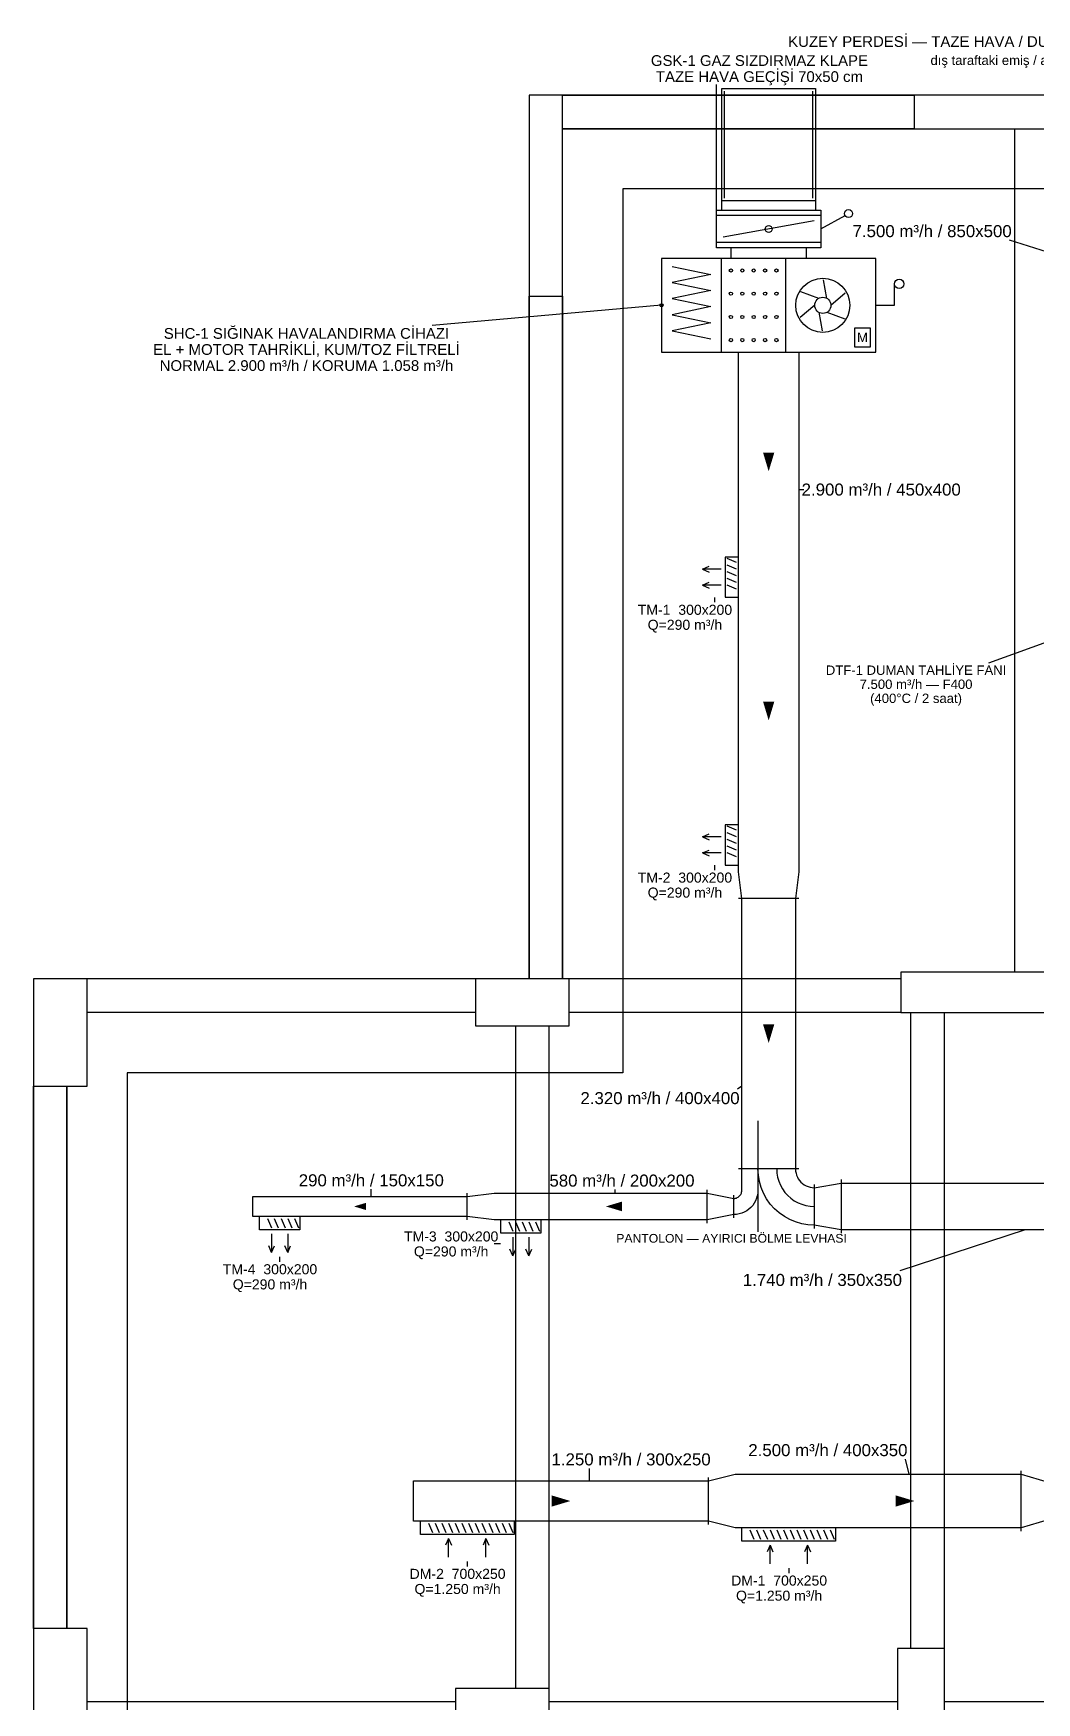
# Model space of a CAD drawing. Header units: centimetres. Extents: x 16951 to 24726, y -35407 to -32234.
# Drawn here: x 23236 to 23985, y -33481 to -32234 of the extents above; entities that cross this region are included whole.
import ezdxf
from ezdxf.enums import TextEntityAlignment as Align

# ---------------------------------------------------------------- set-up
doc = ezdxf.new("R2010")
doc.units = ezdxf.units.CM
for name, color, linetype in [('ROTAS-HAV-CIHAZ', 6, 'Continuous'), ('ROTAS-HAV-DUMAN', 1, 'Continuous'), ('ROTAS-HAV-GECIS', 2, 'Continuous'), ('ROTAS-HAV-MENFEZ', 7, 'Continuous'), ('ROTAS-HAV-OK', 7, 'Continuous'), ('ROTAS-HAV-TAZE-HAVA', 3, 'Continuous'), ('ROTAS-HAV-YAZI', 7, 'Continuous'), ('ROTAS-MIMARI', 8, 'Continuous'), ('ROTAS-MIMARI-KOLON', 8, 'Continuous')]:
    doc.layers.add(name, color=color, linetype=linetype)
doc.styles.add('ROTAS', font='arial.ttf')

msp = doc.modelspace()

# ---------------------------------------------------------------- linework, layer by layer
at = {"layer": 'ROTAS-HAV-CIHAZ'}
for p, q in [((23824, -32370), (23746, -32370)), ((23819, -32374), (23751, -32386)), ((23824, -32380), (23842, -32370)), ((23824, -32390), (23746, -32390)), ((23749.8, -32472), (23749.8, -32402)), ((23797.8, -32472), (23797.8, -32402)), ((23828.4, -32431.8), (23825.9, -32417.9)), ((23705, -32437), (23533.8, -32452)), ((23819.4, -32437), (23808.6, -32446.2)), ((23822.4, -32431.8), (23809, -32427)), ((23831.4, -32437), (23842.2, -32427.8)), ((23822.4, -32442.2), (23824.9, -32456.1)), ((23828.4, -32442.2), (23841.8, -32447)), ((24002, -32685), (23949.1, -32704.2))]:
    msp.add_line(p, q, dxfattribs=at)
for points in [[(23824, -32366), (23824, -32394), (23746, -32394), (23746, -32366)], [(23705, -32472), (23865, -32472), (23865, -32402), (23705, -32402)], [(23849, -32468), (23861, -32468), (23861, -32454), (23849, -32454)]]:
    msp.add_lwpolyline(points, close=True, dxfattribs=at)
for points in [[(23713, -32408), (23741.8, -32414), (23713, -32420), (23741.8, -32426), (23713, -32432), (23741.8, -32438), (23713, -32444), (23741.8, -32450), (23713, -32456), (23741.8, -32462)], [(23865, -32437), (23879, -32437), (23879, -32421)]]:
    msp.add_lwpolyline(points, dxfattribs=at)
for centre, radius in [((23844.6, -32368.5), 3), ((23785, -32380), 2.5), ((23756.8, -32411), 1.2), ((23765.3, -32411), 1.2), ((23773.8, -32411), 1.2), ((23782.3, -32411), 1.2), ((23790.8, -32411), 1.2), ((23825.4, -32437), 20.2), ((23882.5, -32421), 3.5), ((23705, -32437), 1.2), ((23756.8, -32428.3), 1.2), ((23765.3, -32428.3), 1.2), ((23773.8, -32428.3), 1.2), ((23782.3, -32428.3), 1.2), ((23790.8, -32428.3), 1.2), ((23825.4, -32437), 6.05), ((23756.8, -32445.7), 1.2), ((23765.3, -32445.7), 1.2), ((23773.8, -32445.7), 1.2), ((23782.3, -32445.7), 1.2), ((23790.8, -32445.7), 1.2), ((23756.8, -32463), 1.2), ((23765.3, -32463), 1.2), ((23773.8, -32463), 1.2), ((23782.3, -32463), 1.2), ((23790.8, -32463), 1.2)]:
    msp.add_circle(centre, radius, dxfattribs=at)
at = {"layer": 'ROTAS-HAV-DUMAN'}
for p, q in [((24092.5, -32429.1), (23964.8, -32388.3)), ((23651.2, -33315), (23651.2, -33305.6)), ((23889.9, -33310), (23887, -33298.8))]:
    msp.add_line(p, q, dxfattribs=at)
for points in [[(23760, -33310), (23800, -33310), (23973.5, -33310), (23993.5, -33316), (23995.1, -33315.9), (23996.6, -33315.6), (23998.1, -33315.2), (23999.6, -33314.6), (24000.9, -33313.9), (24002.2, -33312.9), (24003.4, -33311.9), (24004.4, -33310.7), (24005.4, -33309.4), (24006.1, -33308.1), (24006.7, -33306.6), (24007.1, -33305.1), (24007.4, -33303.6), (24007.5, -33302), (24007.5, -33273), (24007.5, -33127.5)], [(23993.5, -33344), (23973.5, -33350), (23800, -33350), (23760, -33350), (23740, -33345), (23520, -33345), (23520, -33315), (23740, -33315), (23760, -33310)], [(23973.5, -33352.5), (23973.5, -33307.5)], [(23740, -33347.5), (23740, -33312.5)]]:
    msp.add_lwpolyline(points, dxfattribs=at)
at = {"layer": 'ROTAS-HAV-GECIS'}
for p, q in [((23746, -32366), (23746, -32272.2)), ((23752, -32357), (23752, -32277)), ((23818, -32357), (23818, -32277))]:
    msp.add_line(p, q, dxfattribs=at)
msp.add_lwpolyline([(23750, -32359), (23750, -32275), (23820, -32275), (23820, -32359)], close=True, dxfattribs=at)
at = {"layer": 'ROTAS-HAV-MENFEZ'}
for p, q in [((23735.5, -32634), (23740.5, -32631.8)), ((23749.5, -32634), (23735.5, -32634)), ((23735.5, -32634), (23740.5, -32636.2)), ((23761, -32629), (23754, -32626)), ((23761, -32634), (23754, -32631)), ((23761, -32639), (23754, -32636)), ((23735.5, -32646), (23740.5, -32643.8)), ((23749.5, -32646), (23735.5, -32646)), ((23735.5, -32646), (23740.5, -32648.2)), ((23761, -32644), (23754, -32641)), ((23761, -32649), (23754, -32646)), ((23735.5, -32834), (23740.5, -32831.8)), ((23749.5, -32834), (23735.5, -32834)), ((23735.5, -32834), (23740.5, -32836.2)), ((23761, -32829), (23754, -32826)), ((23761, -32834), (23754, -32831)), ((23761, -32839), (23754, -32836)), ((23735.5, -32846), (23740.5, -32843.8)), ((23749.5, -32846), (23735.5, -32846)), ((23735.5, -32846), (23740.5, -32848.2)), ((23761, -32844), (23754, -32841)), ((23761, -32849), (23754, -32846)), ((23411, -33119), (23414, -33126)), ((23416, -33119), (23419, -33126)), ((23421, -33119), (23424, -33126)), ((23426, -33119), (23429, -33126)), ((23431, -33119), (23434, -33126)), ((23591, -33121.5), (23594, -33128.5)), ((23596, -33121.5), (23599, -33128.5)), ((23601, -33121.5), (23604, -33128.5)), ((23606, -33121.5), (23609, -33128.5)), ((23611, -33121.5), (23614, -33128.5)), ((23414, -33130.5), (23414, -33144.5)), ((23426, -33130.5), (23426, -33144.5)), ((23594, -33133), (23594, -33147)), ((23606, -33133), (23606, -33147)), ((23414, -33144.5), (23411.8, -33139.5)), ((23414, -33144.5), (23416.2, -33139.5)), ((23426, -33144.5), (23423.8, -33139.5)), ((23426, -33144.5), (23428.2, -33139.5)), ((23594, -33147), (23591.8, -33142)), ((23594, -33147), (23596.2, -33142)), ((23606, -33147), (23603.8, -33142)), ((23606, -33147), (23608.2, -33142)), ((23531, -33346.5), (23534, -33353.5)), ((23536, -33346.5), (23539, -33353.5)), ((23541, -33346.5), (23544, -33353.5)), ((23546, -33346.5), (23549, -33353.5)), ((23551, -33346.5), (23554, -33353.5)), ((23556, -33346.5), (23559, -33353.5)), ((23561, -33346.5), (23564, -33353.5)), ((23566, -33346.5), (23569, -33353.5)), ((23571, -33346.5), (23574, -33353.5)), ((23576, -33346.5), (23579, -33353.5)), ((23581, -33346.5), (23584, -33353.5)), ((23586, -33346.5), (23589, -33353.5)), ((23591, -33346.5), (23594, -33353.5)), ((23546, -33358), (23543.8, -33363)), ((23546, -33372), (23546, -33358)), ((23546, -33358), (23548.2, -33363)), ((23574, -33358), (23571.8, -33363)), ((23574, -33372), (23574, -33358)), ((23574, -33358), (23576.2, -33363)), ((23771, -33351.5), (23774, -33358.5)), ((23776, -33351.5), (23779, -33358.5)), ((23781, -33351.5), (23784, -33358.5)), ((23786, -33351.5), (23789, -33358.5)), ((23791, -33351.5), (23794, -33358.5)), ((23796, -33351.5), (23799, -33358.5)), ((23801, -33351.5), (23804, -33358.5)), ((23806, -33351.5), (23809, -33358.5)), ((23811, -33351.5), (23814, -33358.5)), ((23816, -33351.5), (23819, -33358.5)), ((23821, -33351.5), (23824, -33358.5)), ((23826, -33351.5), (23829, -33358.5)), ((23831, -33351.5), (23834, -33358.5)), ((23786, -33363), (23783.8, -33368)), ((23786, -33377), (23786, -33363)), ((23786, -33363), (23788.2, -33368)), ((23814, -33363), (23811.8, -33368)), ((23814, -33377), (23814, -33363)), ((23814, -33363), (23816.2, -33368))]:
    msp.add_line(p, q, dxfattribs=at)
for points in [[(23762.5, -32625), (23752.5, -32625), (23752.5, -32655), (23762.5, -32655)], [(23762.5, -32825), (23752.5, -32825), (23752.5, -32855), (23762.5, -32855)], [(23435, -33117.5), (23435, -33127.5), (23405, -33127.5), (23405, -33117.5)], [(23615, -33120), (23615, -33130), (23585, -33130), (23585, -33120)], [(23595, -33345), (23595, -33355), (23525, -33355), (23525, -33345)], [(23835, -33350), (23835, -33360), (23765, -33360), (23765, -33350)]]:
    msp.add_lwpolyline(points, dxfattribs=at)
at = {"layer": 'ROTAS-HAV-OK'}
for points in [[(23785, -32561), (23789.2, -32547), (23780.8, -32547)], [(23785, -32747), (23789.2, -32733), (23780.8, -32733)], [(23785, -32988), (23789.2, -32974), (23780.8, -32974)], [(23475.5, -33110), (23484.5, -33112.7), (23484.5, -33107.3)], [(23663.5, -33110), (23675.5, -33113.6), (23675.5, -33106.4)], [(23637, -33330), (23623, -33325.8), (23623, -33334.2)], [(23893.8, -33330), (23879.8, -33325.8), (23879.8, -33334.2)]]:
    msp.add_solid(points, dxfattribs=at)
at = {"layer": 'ROTAS-HAV-TAZE-HAVA'}
for p, q in [((23807.5, -32574.6), (23811.2, -32574.6)), ((23765, -33020.2), (23761.7, -33022.4)), ((23488.4, -33102.5), (23488.4, -33097.2)), ((23670.3, -33100), (23670.3, -33097.4)), ((23777, -33098), (23777, -33128.9)), ((23976.4, -33127.5), (23882.9, -33158.1))]:
    msp.add_line(p, q, dxfattribs=at)
for points in [[(23750, -32366), (23750, -32359)], [(23820, -32359), (23820, -32366)], [(23757, -32402), (23757, -32394)], [(23813, -32394), (23813, -32402)], [(23739, -33100), (23759, -33104), (23759.7, -33104), (23760.3, -33103.8), (23761, -33103.7), (23761.6, -33103.4), (23762.2, -33103.1), (23762.7, -33102.7), (23763.2, -33102.2), (23763.7, -33101.7), (23764.1, -33101.2), (23764.4, -33100.6), (23764.7, -33100), (23764.8, -33099.3), (23765, -33098.7), (23765, -33098), (23765, -33082), (23765, -32880), (23762.5, -32860), (23762.5, -32840), (23762.5, -32640), (23762.5, -32472)], [(23807.5, -32472), (23807.5, -32640), (23807.5, -32840), (23807.5, -32860), (23805, -32880), (23805, -33082), (23805.1, -33083.6), (23805.4, -33085.1), (23805.8, -33086.6), (23806.4, -33088.1), (23807.1, -33089.4), (23808.1, -33090.7), (23809.1, -33091.9), (23810.3, -33092.9), (23811.6, -33093.9), (23812.9, -33094.6), (23814.4, -33095.2), (23815.9, -33095.6), (23817.4, -33095.9), (23819, -33096), (23839, -33092.5), (24180, -33092.5)], [(23807.5, -32880), (23762.5, -32880)], [(23777, -33046), (23777, -33082)], [(24180, -33127.5), (23839, -33127.5), (23819, -33124), (23814.3, -33123.7), (23809.7, -33122.9), (23805.1, -33121.6), (23800.8, -33119.8), (23796.7, -33117.6), (23792.8, -33114.8), (23789.3, -33111.7), (23786.2, -33108.2), (23783.4, -33104.3), (23781.2, -33100.2), (23779.4, -33095.9), (23778.1, -33091.3), (23777.3, -33086.7), (23777, -33082), (23777, -33098), (23776.9, -33100), (23776.5, -33102), (23776, -33103.9), (23775.2, -33105.8), (23774.2, -33107.6), (23773.1, -33109.2), (23771.7, -33110.7), (23770.2, -33112.1), (23768.6, -33113.2), (23766.8, -33114.2), (23764.9, -33115), (23763, -33115.5), (23761, -33115.9), (23759, -33116), (23739, -33120), (23600, -33120), (23580, -33120), (23560, -33117.5), (23400, -33117.5), (23400, -33102.5), (23560, -33102.5), (23580, -33100), (23600, -33100), (23739, -33100)], [(23777, -33082), (23762.5, -33082)], [(23791, -33082), (23777, -33082)], [(23791, -33082), (23791.2, -33085.1), (23791.7, -33088.2), (23792.6, -33091.2), (23793.8, -33094.1), (23795.3, -33096.9), (23797.1, -33099.5), (23799.2, -33101.8), (23801.5, -33103.9), (23804.1, -33105.7), (23806.9, -33107.2), (23809.8, -33108.4), (23812.8, -33109.3), (23815.9, -33109.8), (23819, -33110)], [(23807.5, -33082), (23791, -33082)], [(23739, -33122.5), (23739, -33097.5)], [(23819, -33093.5), (23819, -33110)], [(23839, -33090), (23839, -33130)], [(23560, -33120), (23560, -33100)], [(23759, -33118.5), (23759, -33101.5)], [(23819, -33110), (23819, -33126.5)]]:
    msp.add_lwpolyline(points, dxfattribs=at)
at = {"layer": 'ROTAS-HAV-YAZI'}
for p, q in [((23744.5, -32655.1), (23744.5, -32658.8)), ((23744.5, -32855.1), (23744.5, -32858.8)), ((23420, -33147.6), (23420, -33151.3)), ((23584.9, -33138), (23580.2, -33138)), ((23560, -33375.1), (23560, -33378.8)), ((23800, -33380.1), (23800, -33383.8))]:
    msp.add_line(p, q, dxfattribs=at)
at = {"layer": 'ROTAS-MIMARI'}
for points in [[(23893.7, -32280.1), (23631.2, -32280.1)], [(23893.7, -32305.1), (23631.2, -32305.1)], [(23968.7, -32935.1), (23968.7, -32305.1)], [(23926.2, -34460.1), (23841.2, -34460.1), (23841.2, -35200.1), (24541.2, -35200.1), (24541.2, -34535.1), (24656.2, -34535.1), (24656.2, -33010.1), (24326.2, -33010.1), (24326.2, -32965.1), (24161.2, -32965.1), (24161.2, -32775.1), (24286.2, -32775.1), (24286.2, -32350.1), (23676.2, -32350.1), (23676.2, -33010.1), (23306.2, -33010.1), (23306.2, -33740.1), (23926.2, -33740.1), (23926.2, -34460.1)], [(23606.2, -32940.1), (23606.2, -32430.1)], [(23631.2, -32940.1), (23631.2, -32430.1)], [(23566.2, -32940.1), (23276.2, -32940.1)], [(23883.7, -32940.1), (23636.2, -32940.1)], [(23566.2, -32965.1), (23276.2, -32965.1)], [(23883.7, -32965.1), (23636.2, -32965.1)], [(23891.2, -33440.1), (23891.2, -32965.1)], [(23916.2, -33440.1), (23916.2, -32965.1)], [(23596.2, -33470.1), (23596.2, -32975.1)], [(23621.2, -33470.1), (23621.2, -32975.1)], [(23236.2, -33425.1), (23236.2, -33020.1)], [(23261.2, -33425.1), (23261.2, -33020.1)], [(23551.2, -33480.1), (23276.2, -33480.1)], [(23881.2, -33480.1), (23621.2, -33480.1)], [(24336.2, -33480.1), (23916.2, -33480.1)]]:
    msp.add_lwpolyline(points, dxfattribs=at)
at = {"layer": 'ROTAS-MIMARI-KOLON'}
for points in [[(23631.2, -32280.1), (23606.2, -32280.1), (23606.2, -32430.1), (23631.2, -32430.1), (23631.2, -32280.1)], [(23631.2, -32280.1), (23893.7, -32280.1)], [(24068.7, -32280.1), (23893.7, -32280.1), (23893.7, -32305.1), (24068.7, -32305.1), (24068.7, -32280.1)], [(23631.2, -32305.1), (23893.7, -32305.1)], [(23606.2, -32430.1), (23606.2, -32940.1)], [(23631.2, -32430.1), (23631.2, -32940.1)], [(23993.7, -32935.1), (23883.7, -32935.1), (23883.7, -32965.1), (23993.7, -32965.1), (23993.7, -32935.1)], [(23276.2, -32940.1), (23236.2, -32940.1), (23236.2, -33020.1), (23276.2, -33020.1), (23276.2, -32940.1)], [(23566.2, -32940.1), (23276.2, -32940.1)], [(23636.2, -32940.1), (23566.2, -32940.1), (23566.2, -32975.1), (23636.2, -32975.1), (23636.2, -32940.1)], [(23566.2, -32965.1), (23276.2, -32965.1)], [(23236.2, -33020.1), (23236.2, -33425.1)], [(23261.2, -33020.1), (23261.2, -33425.1)], [(23276.2, -33425.1), (23236.2, -33425.1), (23236.2, -33505.1), (23276.2, -33505.1), (23276.2, -33425.1)], [(23916.2, -33440.1), (23881.2, -33440.1), (23881.2, -33510.1), (23916.2, -33510.1), (23916.2, -33440.1)], [(23621.2, -33470.1), (23551.2, -33470.1), (23551.2, -33505.1), (23621.2, -33505.1), (23621.2, -33470.1)]]:
    msp.add_lwpolyline(points, dxfattribs=at)

# ---------------------------------------------------------------- texts
at = {"layer": 'ROTAS-HAV-CIHAZ', "style": 'ROTAS'}
for s, height, p in [('SHC-1 SIĞINAK HAVALANDIRMA CİHAZI', 8, (23440, -32458)), ('M', 7, (23855, -32461)), ('EL + MOTOR TAHRİKLİ, KUM/TOZ FİLTRELİ', 8, (23440, -32470)), ('NORMAL 2.900 m³/h / KORUMA 1.058 m³/h', 8, (23440, -32482)), ('DTF-1 DUMAN TAHLİYE FANI', 7, (23895, -32709.5)), ('7.500 m³/h — F400', 7, (23895, -32720)), ('(400°C / 2 saat)', 7, (23895, -32730.5))]:
    msp.add_text(s, height=height, dxfattribs=at).set_placement(p, align=Align.MIDDLE_CENTER)
at = {"layer": 'ROTAS-HAV-DUMAN', "style": 'ROTAS'}
for s, p in [('7.500 m³/h / 850x500', (23907, -32381.6)), ('1.250 m³/h / 300x250', (23682.3, -33298.9)), ('2.500 m³/h / 400x350', (23829.2, -33292))]:
    msp.add_text(s, height=9, dxfattribs=at).set_placement(p, align=Align.MIDDLE_CENTER)
at = {"layer": 'ROTAS-HAV-GECIS', "style": 'ROTAS'}
for s, height, p in [('KUZEY PERDESİ — TAZE HAVA / DUMAN / EGZOZ PERDE GEÇİŞLERİ YAN YANA', 8, (24015, -32240)), ('GSK-1 GAZ SIZDIRMAZ KLAPE', 8, (23778.1, -32254.2)), ('dış taraftaki emiş / atış düzeni mimari projeye göre', 7, (24015, -32254)), ('TAZE HAVA GEÇİŞİ 70x50 cm', 8, (23778.1, -32266.2))]:
    msp.add_text(s, height=height, dxfattribs=at).set_placement(p, align=Align.MIDDLE_CENTER)
at = {"layer": 'ROTAS-HAV-TAZE-HAVA', "style": 'ROTAS'}
for s, height, p in [('2.900 m³/h / 450x400', 9, (23869, -32574.6)), ('2.320 m³/h / 400x400', 9, (23703.9, -33029.1)), ('290 m³/h / 150x150', 9, (23488.4, -33090.5)), ('580 m³/h / 200x200', 9, (23675.5, -33090.7)), ('PANTOLON — AYIRICI BÖLME LEVHASI', 6.5, (23757.3, -33133.8)), ('1.740 m³/h / 350x350', 9, (23825.1, -33164.9))]:
    msp.add_text(s, height=height, dxfattribs=at).set_placement(p, align=Align.MIDDLE_CENTER)
at = {"layer": 'ROTAS-HAV-YAZI', "style": 'ROTAS'}
for s, p in [('TM-1  300x200', (23722.5, -32664.4)), ('Q=290 m³/h', (23722.5, -32675.6)), ('TM-2  300x200', (23722.5, -32864.4)), ('Q=290 m³/h', (23722.5, -32875.6)), ('TM-3  300x200', (23548, -33132.4)), ('Q=290 m³/h', (23548, -33143.6)), ('TM-4  300x200', (23412.8, -33156.9)), ('Q=290 m³/h', (23412.8, -33168.2)), ('DM-2  700x250', (23552.8, -33384.4)), ('Q=1.250 m³/h', (23552.8, -33395.7)), ('DM-1  700x250', (23792.8, -33389.4)), ('Q=1.250 m³/h', (23792.8, -33400.7))]:
    msp.add_text(s, height=7.5, dxfattribs=at).set_placement(p, align=Align.MIDDLE_CENTER)

doc.saveas('drawing.dxf')
